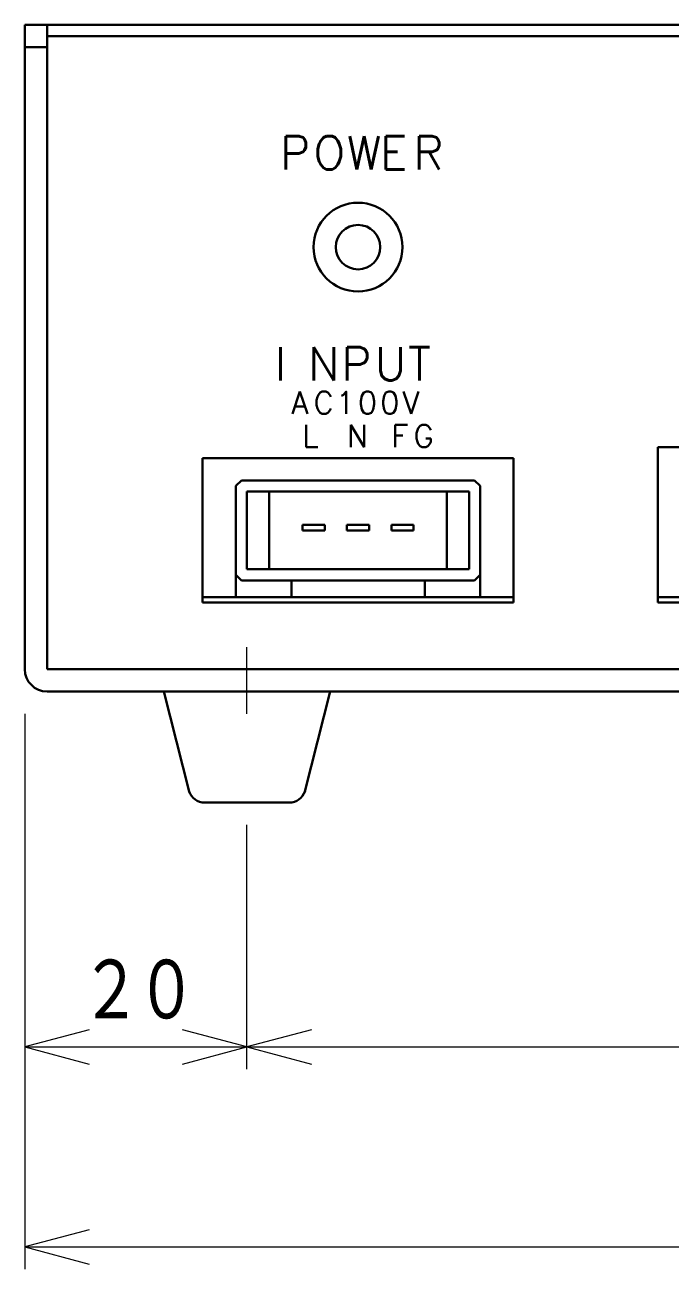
# Model space of a CAD drawing. Header units: millimetres. Extents: x 249 to 929, y 109 to 421.
# Drawn here: x 249.3 to 307.4, y 109.3 to 221.3 of the extents above; entities that cross this region are included whole.
import ezdxf

# ---------------------------------------------------------------- set-up
doc = ezdxf.new("R2010")
doc.units = ezdxf.units.MM
doc.layers.get('0').update_dxf_attribs({"lineweight": 30})
doc.layers.add('寸法', color=7, linetype='Continuous', lineweight=15)
doc.styles.add('BIGFONT', font='txt.shx', dxfattribs={"bigfont": 'bigfont'})
doc.styles.get("Standard").update_dxf_attribs({"font": 'txt', "bigfont": 'extfont2.shx'})

# ---------------------------------------------------------------- blocks, each defined once
blk = doc.blocks.new('A$C63502DDE')
for p, q in [((0, 0), (0, 58)), ((0, 58), (2, 58)), ((2, 58), (128, 58)), ((2, 58), (2, 0)), ((128, 57), (2, 57)), ((2, 56), (0, 56)), ((57, 20), (115, 20)), ((57, 6), (57, 20)), ((16, 19), (44, 19)), ((16, 6), (16, 19)), ((44, 19), (44, 6)), ((19.5, 17), (19, 16.5)), ((40.5, 17), (19.5, 17)), ((41, 16.5), (40.5, 17)), ((19, 16.5), (19, 8.5)), ((20, 16), (40, 16)), ((20, 9), (20, 16)), ((22, 16), (22, 9)), ((38, 16), (38, 9)), ((40, 16), (40, 9)), ((41, 8.5), (41, 16.5)), ((25, 13), (27, 13)), ((25, 12.5), (25, 13)), ((27, 12.5), (25, 12.5)), ((27, 13), (27, 12.5)), ((29, 13), (31, 13)), ((29, 12.5), (29, 13)), ((31, 12.5), (29, 12.5)), ((31, 13), (31, 12.5)), ((33, 13), (35, 13)), ((33, 12.5), (33, 13)), ((35, 12.5), (33, 12.5)), ((35, 13), (35, 12.5)), ((40, 9), (20, 9)), ((19, 8.5), (19.5, 8)), ((19, 8.5), (19, 6.5)), ((19.5, 8), (40.5, 8)), ((24, 6.5), (24, 8)), ((36, 6.5), (36, 8)), ((40.5, 8), (41, 8.5)), ((41, 8.5), (41, 6.5)), ((16, 6.5), (44, 6.5)), ((44, 6), (16, 6)), ((19, 6.5), (24, 6.5)), ((41, 6.5), (36, 6.5)), ((57, 6.5), (115, 6.5)), ((115, 6), (57, 6)), ((2, 0), (128, 0)), ((128, -2), (2, -2)), ((12.5, -2), (27.5, -2)), ((12.5, -2), (14.8, -11)), ((27.5, -2), (25.2, -11)), ((16.2, -12), (23.8, -12))]:
    blk.add_line(p, q)
for radius in [4, 2]:
    blk.add_circle((30, 38), radius)
for centre, radius, start, end in [((2, 0), 2, 180, 270), ((16.2, -10.5), 1.5, 199, 270), ((23.8, -10.5), 1.5, 270, 342)]:
    blk.add_arc(centre, radius, start, end)
for s, height, p in [('P', 3, (23, 45)), ('O', 3, (26, 45)), ('W', 3, (29, 45)), ('E', 3, (32, 45)), ('R', 3, (35, 45)), ('I', 3, (22.5, 26)), ('N', 3, (25.5, 26)), ('P', 3, (28.5, 26)), ('U', 3, (31.5, 26)), ('T', 3, (34.5, 26)), ('A', 2, (24, 23)), ('C', 2, (26, 23)), ('1', 2, (28, 23)), ('0', 2, (30, 23)), ('0', 2, (32, 23)), ('V', 2, (34, 23)), ('L', 2, (25, 20)), ('N', 2, (29, 20)), ('F', 2, (33, 20)), ('G', 2, (35, 20))]:
    blk.add_text(s, height=height).set_placement(p)
blk = doc.blocks.new('A$C04802C9A')
for p, q in [((20, 0), (20, 6)), ((0, 0), (0, -50)), ((20, -32), (20, -10)), ((5.7956, -28.4471), (0, -30)), ((20, -30), (14.2044, -28.4471)), ((25.7956, -28.4471), (20, -30)), ((0, -30), (20, -30)), ((0, -30), (5.7956, -31.5529)), ((14.2044, -31.5529), (20, -30)), ((20, -30), (110, -30)), ((20, -30), (25.7956, -31.5529)), ((5.7956, -46.4471), (0, -48)), ((0, -48), (130, -48)), ((0, -48), (5.7956, -49.5529))]:
    blk.add_line(p, q)
at = {"style": 'BIGFONT', "width": 0.833}
for s, p in [('２', (4.9999, -28)), ('０', (10, -28))]:
    blk.add_text(s, height=6, dxfattribs=at).set_placement(p)

msp = doc.modelspace()

# ---------------------------------------------------------------- block references
msp.add_blockref('A$C63502DDE', (249.28, 163.33))
at = {"layer": '寸法'}
msp.add_blockref('A$C04802C9A', (249.28, 159.33), dxfattribs=at)

doc.saveas('drawing.dxf')
